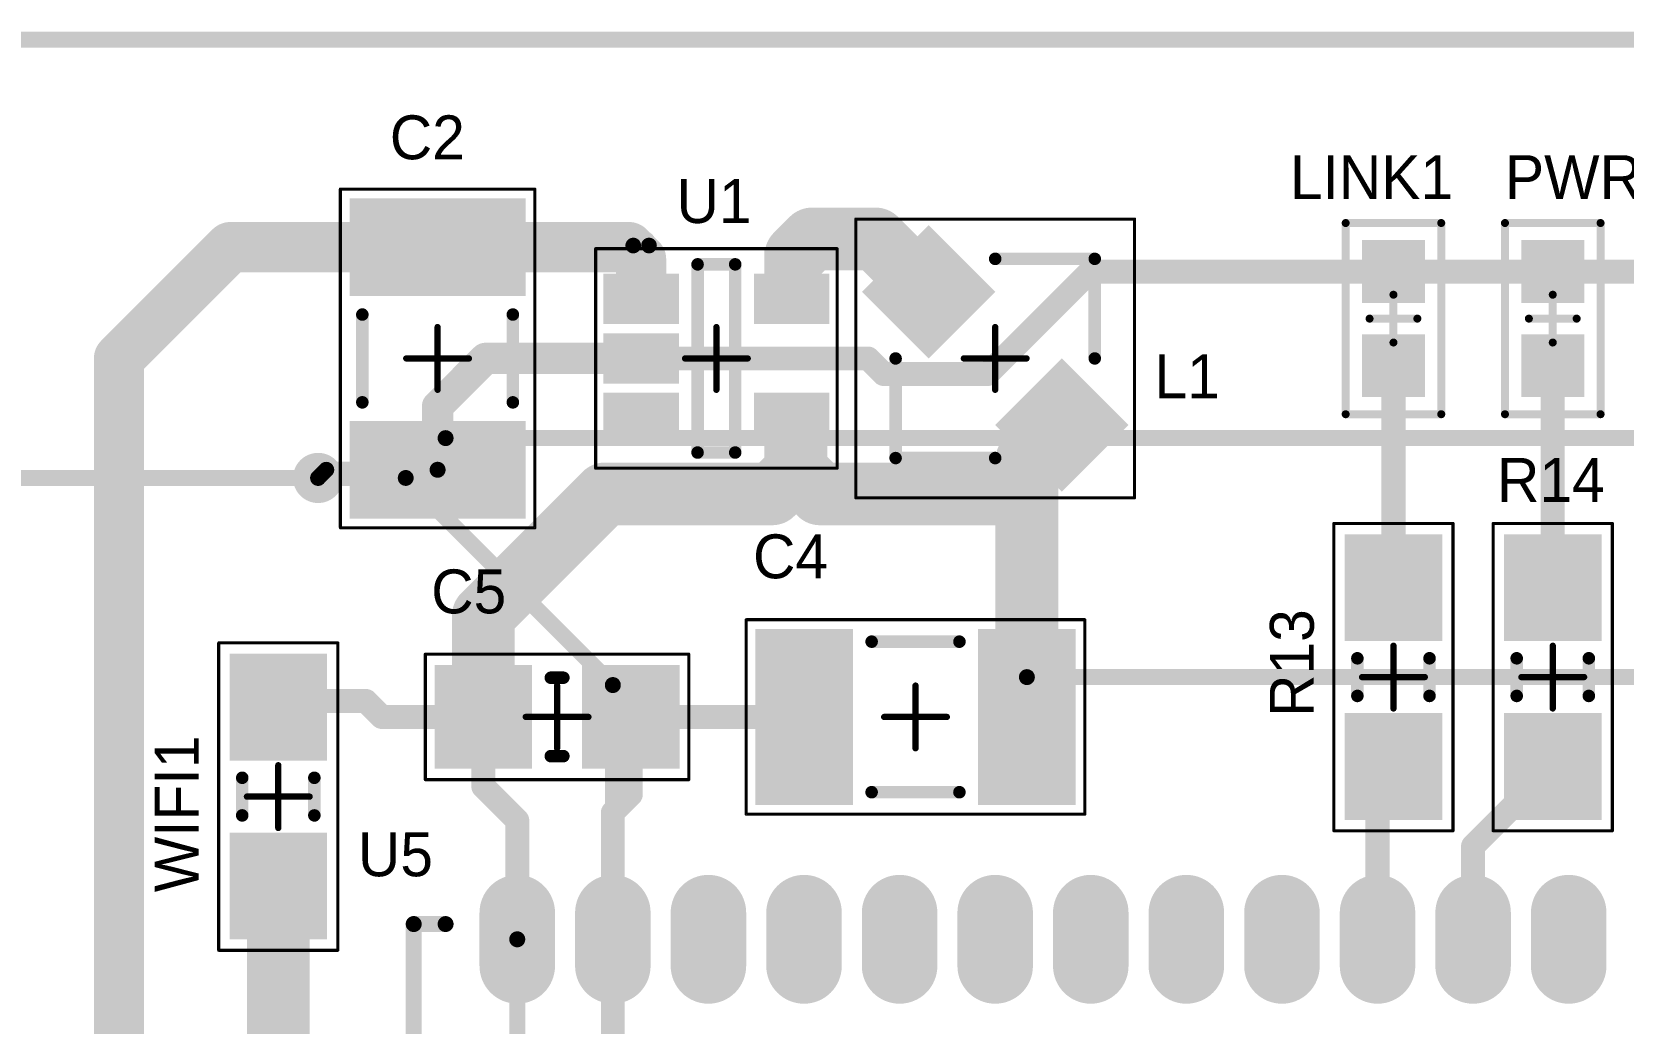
# Model space of a CAD drawing. Header units: millimetres. Extents: x 37 to 246, y 26 to 184.
# Drawn here: x 108.47 to 133.84, y 167.84 to 183.64 of the extents above; entities that cross this region are included whole.
import ezdxf

# ---------------------------------------------------------------- set-up
doc = ezdxf.new("R2010")
doc.units = ezdxf.units.MM
for name, color, linetype in [('BottomLayer', 5, 'Continuous'), ('KeepOutLayer', 6, 'Continuous'), ('Mechanical15', 56, 'Continuous'), ('MultiLayer', 9, 'Continuous'), ('TopLayer', 1, 'Continuous'), ('TopOverlay', 2, 'Continuous'), ('TopPaste', 8, 'Continuous'), ('TopSolder', 216, 'Continuous'), ('ViaHoleLayer', 16, 'Continuous')]:
    doc.layers.add(name, color=color, linetype=linetype)

msp = doc.modelspace()

# ---------------------------------------------------------------- linework, layer by layer
at = {"layer": 'BottomLayer', "const_width": 0.254}
for points in [[(114.427, 176.53), (115.062, 177.165)], [(115.062, 177.165), (149.225, 177.165)], [(106.934, 176.53), (113.03, 176.53)], [(113.03, 176.53), (114.427, 176.53)], [(114.427, 176.53), (117.729, 173.228)], [(117.729, 166.243), (117.729, 173.228)]]:
    msp.add_lwpolyline(points, dxfattribs=at)
at = {"layer": 'BottomLayer'}
for points, const_width in [([(114.999, 177.165, 1), (115.126, 177.165, 1)], 0.127), ([(114.999, 177.165, 1), (115.126, 177.165, 1)], 0.127), ([(112.83, 176.53, 1), (113.23, 176.53, 1)], 0.4), ([(112.966, 176.53, 1), (113.094, 176.53, 1)], 0.127), ([(112.966, 176.53, 1), (113.094, 176.53, 1)], 0.127), ([(114.364, 176.53, 1), (114.49, 176.53, 1)], 0.127), ([(114.364, 176.53, 1), (114.49, 176.53, 1)], 0.127), ([(114.364, 176.53, 1), (114.49, 176.53, 1)], 0.127), ([(117.665, 173.228, 1), (117.793, 173.228, 1)], 0.127), ([(117.665, 173.228, 1), (117.793, 173.228, 1)], 0.127)]:
    msp.add_lwpolyline(points, format="xyb", close=True, dxfattribs=dict(at, const_width=const_width))
at = {"layer": 'KeepOutLayer', "const_width": 0.254}
msp.add_lwpolyline([(37.465, 183.515), (245.745, 183.515)], dxfattribs=at)
at = {"layer": 'Mechanical15'}
for points, const_width in [([(113.385, 181.135), (116.485, 181.135)], 0.05), ([(113.385, 175.735), (113.385, 181.135)], 0.05), ([(116.485, 175.735), (116.485, 181.135)], 0.05), ([(121.603, 180.657), (126.047, 180.657)], 0.05), ([(121.603, 176.213), (121.603, 180.657)], 0.05), ([(126.047, 176.213), (126.047, 180.657)], 0.05), ([(129.413, 180.594), (130.937, 180.594)], 0.127), ([(129.413, 177.546), (129.413, 180.594)], 0.127), ([(130.937, 177.546), (130.937, 180.594)], 0.127), ([(131.953, 180.594), (133.477, 180.594)], 0.127), ([(131.953, 177.546), (131.953, 180.594)], 0.127), ([(133.477, 177.546), (133.477, 180.594)], 0.127), ([(117.455, 180.185), (121.305, 180.185)], 0.05), ([(117.455, 176.685), (117.455, 180.185)], 0.05), ([(121.305, 176.685), (121.305, 180.185)], 0.05), ([(130.175, 178.689), (130.175, 179.451)], 0.127), ([(132.715, 178.689), (132.715, 179.451)], 0.127), ([(129.794, 179.07), (130.556, 179.07)], 0.127), ([(132.334, 179.07), (133.096, 179.07)], 0.127), ([(114.935, 177.935), (114.935, 178.935)], 0.1), ([(119.38, 177.935), (119.38, 178.935)], 0.1), ([(123.825, 177.935), (123.825, 178.935)], 0.1), ([(114.435, 178.435), (115.435, 178.435)], 0.1), ([(118.88, 178.435), (119.88, 178.435)], 0.1), ([(123.325, 178.435), (124.325, 178.435)], 0.1), ([(129.413, 177.546), (130.937, 177.546)], 0.127), ([(131.953, 177.546), (133.477, 177.546)], 0.127), ([(117.455, 176.685), (121.305, 176.685)], 0.05), ([(121.603, 176.213), (126.047, 176.213)], 0.05), ([(129.225, 170.905), (129.225, 175.805)], 0.05), ([(129.225, 175.805), (131.125, 175.805)], 0.05), ([(131.125, 170.905), (131.125, 175.805)], 0.05), ([(131.765, 175.805), (133.665, 175.805)], 0.05), ([(131.765, 170.905), (131.765, 175.805)], 0.05), ([(133.665, 170.905), (133.665, 175.805)], 0.05), ([(113.385, 175.735), (116.485, 175.735)], 0.05), ([(119.855, 174.27), (125.255, 174.27)], 0.05), ([(119.855, 171.17), (119.855, 174.27)], 0.05), ([(125.255, 171.17), (125.255, 174.27)], 0.05), ([(111.445, 169), (111.445, 173.9)], 0.05), ([(111.445, 173.9), (113.345, 173.9)], 0.05), ([(113.345, 169), (113.345, 173.9)], 0.05), ([(130.175, 172.855), (130.175, 173.855)], 0.1), ([(132.715, 172.855), (132.715, 173.855)], 0.1), ([(114.74, 173.72), (118.94, 173.72)], 0.05), ([(114.74, 171.72), (114.74, 173.72)], 0.05), ([(118.94, 171.72), (118.94, 173.72)], 0.05), ([(129.675, 173.355), (130.675, 173.355)], 0.1), ([(132.215, 173.355), (133.215, 173.355)], 0.1), ([(116.84, 172.22), (116.84, 173.22)], 0.1), ([(122.555, 172.22), (122.555, 173.22)], 0.1), ([(116.34, 172.72), (117.34, 172.72)], 0.1), ([(122.055, 172.72), (123.055, 172.72)], 0.1), ([(112.395, 170.95), (112.395, 171.95)], 0.1), ([(114.74, 171.72), (118.94, 171.72)], 0.05), ([(111.895, 171.45), (112.895, 171.45)], 0.1), ([(119.855, 171.17), (125.255, 171.17)], 0.05), ([(129.225, 170.905), (131.125, 170.905)], 0.05), ([(131.765, 170.905), (133.665, 170.905)], 0.05), ([(111.445, 169), (113.345, 169)], 0.05)]:
    msp.add_lwpolyline(points, dxfattribs=dict(at, const_width=const_width))
for points, const_width in [([(113.373, 181.135, 1), (113.397, 181.135, 1)], 0.025), ([(113.373, 181.135, 1), (113.397, 181.135, 1)], 0.025), ([(116.473, 181.135, 1), (116.497, 181.135, 1)], 0.025), ([(116.473, 181.135, 1), (116.497, 181.135, 1)], 0.025), ([(121.59, 180.657, 1), (121.615, 180.657, 1)], 0.025), ([(121.59, 180.657, 1), (121.615, 180.657, 1)], 0.025), ([(126.035, 180.657, 1), (126.06, 180.657, 1)], 0.025), ([(126.035, 180.657, 1), (126.06, 180.657, 1)], 0.025), ([(129.381, 180.594, 1), (129.445, 180.594, 1)], 0.0635), ([(129.381, 180.594, 1), (129.445, 180.594, 1)], 0.0635), ([(130.905, 180.594, 1), (130.969, 180.594, 1)], 0.0635), ([(130.905, 180.594, 1), (130.969, 180.594, 1)], 0.0635), ([(131.921, 180.594, 1), (131.985, 180.594, 1)], 0.0635), ([(131.921, 180.594, 1), (131.985, 180.594, 1)], 0.0635), ([(133.445, 180.594, 1), (133.509, 180.594, 1)], 0.0635), ([(133.445, 180.594, 1), (133.509, 180.594, 1)], 0.0635), ([(117.443, 180.185, 1), (117.467, 180.185, 1)], 0.025), ([(117.443, 180.185, 1), (117.467, 180.185, 1)], 0.025), ([(121.293, 180.185, 1), (121.317, 180.185, 1)], 0.025), ([(121.293, 180.185, 1), (121.317, 180.185, 1)], 0.025), ([(130.143, 179.451, 1), (130.207, 179.451, 1)], 0.0635), ([(132.683, 179.451, 1), (132.747, 179.451, 1)], 0.0635), ([(129.762, 179.07, 1), (129.826, 179.07, 1)], 0.0635), ([(130.524, 179.07, 1), (130.588, 179.07, 1)], 0.0635), ([(132.302, 179.07, 1), (132.366, 179.07, 1)], 0.0635), ([(133.064, 179.07, 1), (133.128, 179.07, 1)], 0.0635), ([(114.91, 178.935, 1), (114.96, 178.935, 1)], 0.05), ([(119.355, 178.935, 1), (119.405, 178.935, 1)], 0.05), ([(123.8, 178.935, 1), (123.85, 178.935, 1)], 0.05), ([(130.143, 178.689, 1), (130.207, 178.689, 1)], 0.0635), ([(132.683, 178.689, 1), (132.747, 178.689, 1)], 0.0635), ([(114.41, 178.435, 1), (114.46, 178.435, 1)], 0.05), ([(115.41, 178.435, 1), (115.46, 178.435, 1)], 0.05), ([(118.855, 178.435, 1), (118.905, 178.435, 1)], 0.05), ([(119.855, 178.435, 1), (119.905, 178.435, 1)], 0.05), ([(123.3, 178.435, 1), (123.35, 178.435, 1)], 0.05), ([(124.3, 178.435, 1), (124.35, 178.435, 1)], 0.05), ([(114.91, 177.935, 1), (114.96, 177.935, 1)], 0.05), ([(119.355, 177.935, 1), (119.405, 177.935, 1)], 0.05), ([(123.8, 177.935, 1), (123.85, 177.935, 1)], 0.05), ([(129.381, 177.546, 1), (129.445, 177.546, 1)], 0.0635), ([(129.381, 177.546, 1), (129.445, 177.546, 1)], 0.0635), ([(130.905, 177.546, 1), (130.969, 177.546, 1)], 0.0635), ([(130.905, 177.546, 1), (130.969, 177.546, 1)], 0.0635), ([(131.921, 177.546, 1), (131.985, 177.546, 1)], 0.0635), ([(131.921, 177.546, 1), (131.985, 177.546, 1)], 0.0635), ([(133.445, 177.546, 1), (133.509, 177.546, 1)], 0.0635), ([(133.445, 177.546, 1), (133.509, 177.546, 1)], 0.0635), ([(117.443, 176.685, 1), (117.467, 176.685, 1)], 0.025), ([(117.443, 176.685, 1), (117.467, 176.685, 1)], 0.025), ([(121.293, 176.685, 1), (121.317, 176.685, 1)], 0.025), ([(121.293, 176.685, 1), (121.317, 176.685, 1)], 0.025), ([(121.59, 176.213, 1), (121.615, 176.213, 1)], 0.025), ([(121.59, 176.213, 1), (121.615, 176.213, 1)], 0.025), ([(126.035, 176.213, 1), (126.06, 176.213, 1)], 0.025), ([(126.035, 176.213, 1), (126.06, 176.213, 1)], 0.025), ([(129.213, 175.805, 1), (129.237, 175.805, 1)], 0.025), ([(129.213, 175.805, 1), (129.237, 175.805, 1)], 0.025), ([(131.113, 175.805, 1), (131.137, 175.805, 1)], 0.025), ([(131.113, 175.805, 1), (131.137, 175.805, 1)], 0.025), ([(131.753, 175.805, 1), (131.777, 175.805, 1)], 0.025), ([(131.753, 175.805, 1), (131.777, 175.805, 1)], 0.025), ([(133.653, 175.805, 1), (133.677, 175.805, 1)], 0.025), ([(133.653, 175.805, 1), (133.677, 175.805, 1)], 0.025), ([(113.373, 175.735, 1), (113.397, 175.735, 1)], 0.025), ([(113.373, 175.735, 1), (113.397, 175.735, 1)], 0.025), ([(116.473, 175.735, 1), (116.497, 175.735, 1)], 0.025), ([(116.473, 175.735, 1), (116.497, 175.735, 1)], 0.025), ([(119.843, 174.27, 1), (119.867, 174.27, 1)], 0.025), ([(119.843, 174.27, 1), (119.867, 174.27, 1)], 0.025), ([(125.243, 174.27, 1), (125.267, 174.27, 1)], 0.025), ([(125.243, 174.27, 1), (125.267, 174.27, 1)], 0.025), ([(111.433, 173.9, 1), (111.457, 173.9, 1)], 0.025), ([(111.433, 173.9, 1), (111.457, 173.9, 1)], 0.025), ([(113.333, 173.9, 1), (113.357, 173.9, 1)], 0.025), ([(113.333, 173.9, 1), (113.357, 173.9, 1)], 0.025), ([(130.15, 173.855, 1), (130.2, 173.855, 1)], 0.05), ([(132.69, 173.855, 1), (132.74, 173.855, 1)], 0.05), ([(114.727, 173.72, 1), (114.752, 173.72, 1)], 0.025), ([(114.727, 173.72, 1), (114.752, 173.72, 1)], 0.025), ([(118.927, 173.72, 1), (118.952, 173.72, 1)], 0.025), ([(118.927, 173.72, 1), (118.952, 173.72, 1)], 0.025), ([(129.65, 173.355, 1), (129.7, 173.355, 1)], 0.05), ([(130.65, 173.355, 1), (130.7, 173.355, 1)], 0.05), ([(132.19, 173.355, 1), (132.24, 173.355, 1)], 0.05), ([(133.19, 173.355, 1), (133.24, 173.355, 1)], 0.05), ([(116.815, 173.22, 1), (116.865, 173.22, 1)], 0.05), ([(122.53, 173.22, 1), (122.58, 173.22, 1)], 0.05), ([(130.15, 172.855, 1), (130.2, 172.855, 1)], 0.05), ([(132.69, 172.855, 1), (132.74, 172.855, 1)], 0.05), ([(116.315, 172.72, 1), (116.365, 172.72, 1)], 0.05), ([(117.315, 172.72, 1), (117.365, 172.72, 1)], 0.05), ([(122.03, 172.72, 1), (122.08, 172.72, 1)], 0.05), ([(123.03, 172.72, 1), (123.08, 172.72, 1)], 0.05), ([(116.815, 172.22, 1), (116.865, 172.22, 1)], 0.05), ([(122.53, 172.22, 1), (122.58, 172.22, 1)], 0.05), ([(112.37, 171.95, 1), (112.42, 171.95, 1)], 0.05), ([(114.727, 171.72, 1), (114.752, 171.72, 1)], 0.025), ([(114.727, 171.72, 1), (114.752, 171.72, 1)], 0.025), ([(118.927, 171.72, 1), (118.952, 171.72, 1)], 0.025), ([(118.927, 171.72, 1), (118.952, 171.72, 1)], 0.025), ([(111.87, 171.45, 1), (111.92, 171.45, 1)], 0.05), ([(112.87, 171.45, 1), (112.92, 171.45, 1)], 0.05), ([(119.843, 171.17, 1), (119.867, 171.17, 1)], 0.025), ([(119.843, 171.17, 1), (119.867, 171.17, 1)], 0.025), ([(125.243, 171.17, 1), (125.267, 171.17, 1)], 0.025), ([(125.243, 171.17, 1), (125.267, 171.17, 1)], 0.025), ([(112.37, 170.95, 1), (112.42, 170.95, 1)], 0.05), ([(129.213, 170.905, 1), (129.237, 170.905, 1)], 0.025), ([(129.213, 170.905, 1), (129.237, 170.905, 1)], 0.025), ([(131.113, 170.905, 1), (131.137, 170.905, 1)], 0.025), ([(131.113, 170.905, 1), (131.137, 170.905, 1)], 0.025), ([(131.753, 170.905, 1), (131.777, 170.905, 1)], 0.025), ([(131.753, 170.905, 1), (131.777, 170.905, 1)], 0.025), ([(133.653, 170.905, 1), (133.677, 170.905, 1)], 0.025), ([(133.653, 170.905, 1), (133.677, 170.905, 1)], 0.025), ([(111.433, 169, 1), (111.457, 169, 1)], 0.025), ([(111.433, 169, 1), (111.457, 169, 1)], 0.025), ([(113.333, 169, 1), (113.357, 169, 1)], 0.025), ([(113.333, 169, 1), (113.357, 169, 1)], 0.025)]:
    msp.add_lwpolyline(points, format="xyb", close=True, dxfattribs=dict(at, const_width=const_width))
at = {"layer": 'MultiLayer', "const_width": 0.4}
msp.add_lwpolyline([(112.83, 176.53, 1), (113.23, 176.53, 1)], format="xyb", close=True, dxfattribs=at)
at = {"layer": 'TopLayer'}
for points, const_width in [([(120.65, 180.086), (120.904, 180.34)], 1), ([(120.904, 180.34), (121.92, 180.34)], 1), ([(121.92, 180.34), (122.764, 179.496)], 1), ([(109.855, 178.435), (111.63, 180.21)], 0.8), ([(111.63, 180.21), (114.935, 180.21)], 0.8), ([(114.935, 180.21), (117.986, 180.21)], 0.8), ([(117.986, 180.21), (118.18, 180.016)], 0.8), ([(118.18, 179.705), (118.18, 180.016)], 0.8), ([(118.18, 179.385), (118.18, 179.705)], 0.381), ([(123.703, 178.186), (125.337, 179.82)], 0.381), ([(125.337, 179.82), (130.175, 179.82)], 0.381), ([(130.175, 179.82), (132.715, 179.82)], 0.381), ([(132.715, 179.82), (135.255, 179.82)], 0.381), ([(109.855, 150.495), (109.855, 178.435)], 0.8), ([(114.935, 177.673), (115.697, 178.435)], 0.5), ([(115.697, 178.435), (118.18, 178.435)], 0.5), ([(118.18, 178.435), (121.798, 178.435)], 0.381), ([(121.798, 178.435), (122.047, 178.186)], 0.381), ([(122.047, 178.186), (123.703, 178.186)], 0.381), ([(130.175, 174.78), (130.175, 178.32)], 0.384), ([(132.715, 174.78), (132.715, 178.32)], 0.384), ([(114.935, 176.66), (114.935, 177.673)], 0.5), ([(124.33, 176.819), (124.886, 177.374)], 1), ([(120.65, 176.657), (120.65, 177.038)], 1), ([(120.269, 176.276), (120.65, 176.657)], 1), ([(120.65, 176.657), (121.031, 176.276)], 1), ([(124.33, 176.276), (124.33, 176.819)], 1), ([(113.03, 176.53), (113.16, 176.66)], 0.254), ([(113.16, 176.66), (114.935, 176.66)], 0.254), ([(115.665, 174.339), (117.602, 176.276)], 1), ([(117.602, 176.276), (120.269, 176.276)], 1), ([(121.031, 176.276), (124.33, 176.276)], 1), ([(124.33, 173.355), (124.33, 176.276)], 1), ([(115.665, 172.72), (115.665, 174.339)], 1), ([(124.33, 173.355), (139.545, 173.355)], 0.254), ([(112.395, 172.875), (112.494, 172.974)], 0.384), ([(112.494, 172.974), (113.792, 172.974)], 0.384), ([(113.792, 172.974), (114.046, 172.72)], 0.384), ([(114.046, 172.72), (115.665, 172.72)], 0.384), ([(115.665, 171.609), (115.665, 172.72)], 0.384), ([(118.015, 171.482), (118.015, 172.72)], 0.381), ([(118.015, 172.72), (120.78, 172.72)], 0.381), ([(129.921, 171.676), (130.175, 171.93)], 0.384), ([(131.445, 170.66), (132.715, 171.93)], 0.384), ([(115.665, 171.609), (116.205, 171.069)], 0.384), ([(129.921, 169.175), (129.921, 171.676)], 0.384), ([(117.729, 171.196), (118.015, 171.482)], 0.381), ([(116.205, 169.175), (116.205, 171.069)], 0.384), ([(117.729, 169.175), (117.729, 171.196)], 0.381), ([(131.445, 169.175), (131.445, 170.66)], 0.384), ([(112.395, 166.624), (112.395, 170.025)], 1), ([(116.205, 166.751), (116.205, 169.175)], 0.254), ([(117.729, 166.243), (117.729, 169.175)], 0.381)]:
    msp.add_lwpolyline(points, dxfattribs=dict(at, const_width=const_width))
for points, const_width in [([(120.654, 180.34, 1), (121.154, 180.34, 1)], 0.5), ([(120.654, 180.34, 1), (121.154, 180.34, 1)], 0.5), ([(121.67, 180.34, 1), (122.17, 180.34, 1)], 0.5), ([(121.67, 180.34, 1), (122.17, 180.34, 1)], 0.5), ([(111.43, 180.21, 1), (111.83, 180.21, 1)], 0.4), ([(111.43, 180.21, 1), (111.83, 180.21, 1)], 0.4), ([(114.735, 180.21, 1), (115.135, 180.21, 1)], 0.4), ([(114.735, 180.21, 1), (115.135, 180.21, 1)], 0.4), ([(117.786, 180.21, 1), (118.186, 180.21, 1)], 0.4), ([(117.786, 180.21, 1), (118.186, 180.21, 1)], 0.4), ([(117.98, 180.016, 1), (118.38, 180.016, 1)], 0.4), ([(117.98, 180.016, 1), (118.38, 180.016, 1)], 0.4), ([(120.4, 180.086, 1), (120.9, 180.086, 1)], 0.5), ([(117.98, 179.705, 1), (118.38, 179.705, 1)], 0.4), ([(118.085, 179.705, 1), (118.275, 179.705, 1)], 0.191), ([(122.514, 179.496, 1), (123.014, 179.496, 1)], 0.5), ([(125.242, 179.82, 1), (125.432, 179.82, 1)], 0.191), ([(125.242, 179.82, 1), (125.432, 179.82, 1)], 0.191), ([(130.08, 179.82, 1), (130.27, 179.82, 1)], 0.191), ([(130.08, 179.82, 1), (130.27, 179.82, 1)], 0.191), ([(132.62, 179.82, 1), (132.81, 179.82, 1)], 0.191), ([(132.62, 179.82, 1), (132.81, 179.82, 1)], 0.191), ([(118.085, 179.385, 1), (118.275, 179.385, 1)], 0.191), ([(109.655, 178.435, 1), (110.055, 178.435, 1)], 0.4), ([(109.655, 178.435, 1), (110.055, 178.435, 1)], 0.4), ([(115.572, 178.435, 1), (115.822, 178.435, 1)], 0.25), ([(115.572, 178.435, 1), (115.822, 178.435, 1)], 0.25), ([(118.055, 178.435, 1), (118.305, 178.435, 1)], 0.25), ([(118.085, 178.435, 1), (118.275, 178.435, 1)], 0.191), ([(121.703, 178.435, 1), (121.893, 178.435, 1)], 0.191), ([(121.703, 178.435, 1), (121.893, 178.435, 1)], 0.191), ([(121.952, 178.186, 1), (122.142, 178.186, 1)], 0.191), ([(121.952, 178.186, 1), (122.142, 178.186, 1)], 0.191), ([(123.608, 178.186, 1), (123.798, 178.186, 1)], 0.191), ([(123.608, 178.186, 1), (123.798, 178.186, 1)], 0.191), ([(130.079, 178.32, 1), (130.271, 178.32, 1)], 0.192), ([(132.619, 178.32, 1), (132.811, 178.32, 1)], 0.192), ([(114.81, 177.673, 1), (115.06, 177.673, 1)], 0.25), ([(114.81, 177.673, 1), (115.06, 177.673, 1)], 0.25), ([(124.636, 177.374, 1), (125.136, 177.374, 1)], 0.5), ([(120.4, 177.038, 1), (120.9, 177.038, 1)], 0.5), ([(120.4, 176.657, 1), (120.9, 176.657, 1)], 0.5), ([(120.4, 176.657, 1), (120.9, 176.657, 1)], 0.5), ([(120.4, 176.657, 1), (120.9, 176.657, 1)], 0.5), ([(124.08, 176.819, 1), (124.58, 176.819, 1)], 0.5), ([(124.08, 176.819, 1), (124.58, 176.819, 1)], 0.5), ([(112.83, 176.53, 1), (113.23, 176.53, 1)], 0.4), ([(114.81, 176.66, 1), (115.06, 176.66, 1)], 0.25), ([(112.966, 176.53, 1), (113.094, 176.53, 1)], 0.127), ([(113.096, 176.66, 1), (113.223, 176.66, 1)], 0.127), ([(113.096, 176.66, 1), (113.223, 176.66, 1)], 0.127), ([(114.871, 176.66, 1), (114.999, 176.66, 1)], 0.127), ([(117.352, 176.276, 1), (117.852, 176.276, 1)], 0.5), ([(117.352, 176.276, 1), (117.852, 176.276, 1)], 0.5), ([(120.019, 176.276, 1), (120.519, 176.276, 1)], 0.5), ([(120.019, 176.276, 1), (120.519, 176.276, 1)], 0.5), ([(120.781, 176.276, 1), (121.281, 176.276, 1)], 0.5), ([(120.781, 176.276, 1), (121.281, 176.276, 1)], 0.5), ([(124.08, 176.276, 1), (124.58, 176.276, 1)], 0.5), ([(124.08, 176.276, 1), (124.58, 176.276, 1)], 0.5), ([(124.08, 176.276, 1), (124.58, 176.276, 1)], 0.5), ([(115.415, 174.339, 1), (115.915, 174.339, 1)], 0.5), ([(115.415, 174.339, 1), (115.915, 174.339, 1)], 0.5), ([(130.079, 174.78, 1), (130.271, 174.78, 1)], 0.192), ([(132.619, 174.78, 1), (132.811, 174.78, 1)], 0.192), ([(124.08, 173.355, 1), (124.58, 173.355, 1)], 0.5), ([(124.267, 173.355, 1), (124.394, 173.355, 1)], 0.127), ([(112.299, 172.875, 1), (112.491, 172.875, 1)], 0.192), ([(112.398, 172.974, 1), (112.59, 172.974, 1)], 0.192), ([(112.398, 172.974, 1), (112.59, 172.974, 1)], 0.192), ([(113.696, 172.974, 1), (113.888, 172.974, 1)], 0.192), ([(113.696, 172.974, 1), (113.888, 172.974, 1)], 0.192), ([(115.415, 172.72, 1), (115.915, 172.72, 1)], 0.5), ([(113.95, 172.72, 1), (114.142, 172.72, 1)], 0.192), ([(113.95, 172.72, 1), (114.142, 172.72, 1)], 0.192), ([(115.569, 172.72, 1), (115.761, 172.72, 1)], 0.192), ([(115.569, 172.72, 1), (115.761, 172.72, 1)], 0.192), ([(117.92, 172.72, 1), (118.11, 172.72, 1)], 0.191), ([(117.92, 172.72, 1), (118.11, 172.72, 1)], 0.191), ([(120.685, 172.72, 1), (120.875, 172.72, 1)], 0.191), ([(130.079, 171.93, 1), (130.271, 171.93, 1)], 0.192), ([(132.619, 171.93, 1), (132.811, 171.93, 1)], 0.192), ([(115.569, 171.609, 1), (115.761, 171.609, 1)], 0.192), ([(115.569, 171.609, 1), (115.761, 171.609, 1)], 0.192), ([(129.825, 171.676, 1), (130.017, 171.676, 1)], 0.192), ([(129.825, 171.676, 1), (130.017, 171.676, 1)], 0.192), ([(117.92, 171.482, 1), (118.11, 171.482, 1)], 0.191), ([(117.92, 171.482, 1), (118.11, 171.482, 1)], 0.191), ([(116.109, 171.069, 1), (116.301, 171.069, 1)], 0.192), ([(116.109, 171.069, 1), (116.301, 171.069, 1)], 0.192), ([(117.634, 171.196, 1), (117.824, 171.196, 1)], 0.191), ([(117.634, 171.196, 1), (117.824, 171.196, 1)], 0.191), ([(131.349, 170.66, 1), (131.541, 170.66, 1)], 0.192), ([(131.349, 170.66, 1), (131.541, 170.66, 1)], 0.192), ([(112.145, 170.025, 1), (112.645, 170.025, 1)], 0.5), ([(115.955, 169.6, 1), (116.455, 169.6, 1)], 0.5), ([(115.955, 169.6, 1), (116.455, 169.6, 1)], 0.5), ([(117.479, 169.6, 1), (117.979, 169.6, 1)], 0.5), ([(117.479, 169.6, 1), (117.979, 169.6, 1)], 0.5), ([(119.003, 169.6, 1), (119.503, 169.6, 1)], 0.5), ([(119.003, 169.6, 1), (119.503, 169.6, 1)], 0.5), ([(120.527, 169.6, 1), (121.027, 169.6, 1)], 0.5), ([(120.527, 169.6, 1), (121.027, 169.6, 1)], 0.5), ([(122.051, 169.6, 1), (122.551, 169.6, 1)], 0.5), ([(122.051, 169.6, 1), (122.551, 169.6, 1)], 0.5), ([(123.575, 169.6, 1), (124.075, 169.6, 1)], 0.5), ([(123.575, 169.6, 1), (124.075, 169.6, 1)], 0.5), ([(125.099, 169.6, 1), (125.599, 169.6, 1)], 0.5), ([(125.099, 169.6, 1), (125.599, 169.6, 1)], 0.5), ([(126.623, 169.6, 1), (127.123, 169.6, 1)], 0.5), ([(126.623, 169.6, 1), (127.123, 169.6, 1)], 0.5), ([(128.147, 169.6, 1), (128.647, 169.6, 1)], 0.5), ([(128.147, 169.6, 1), (128.647, 169.6, 1)], 0.5), ([(129.671, 169.6, 1), (130.171, 169.6, 1)], 0.5), ([(129.671, 169.6, 1), (130.171, 169.6, 1)], 0.5), ([(131.195, 169.6, 1), (131.695, 169.6, 1)], 0.5), ([(131.195, 169.6, 1), (131.695, 169.6, 1)], 0.5), ([(132.719, 169.6, 1), (133.219, 169.6, 1)], 0.5), ([(132.719, 169.6, 1), (133.219, 169.6, 1)], 0.5), ([(115.955, 168.75, 1), (116.455, 168.75, 1)], 0.5), ([(115.955, 168.75, 1), (116.455, 168.75, 1)], 0.5), ([(116.109, 169.175, 1), (116.301, 169.175, 1)], 0.192), ([(116.141, 169.175, 1), (116.269, 169.175, 1)], 0.127), ([(117.479, 168.75, 1), (117.979, 168.75, 1)], 0.5), ([(117.479, 168.75, 1), (117.979, 168.75, 1)], 0.5), ([(117.634, 169.175, 1), (117.824, 169.175, 1)], 0.191), ([(117.634, 169.175, 1), (117.824, 169.175, 1)], 0.191), ([(119.003, 168.75, 1), (119.503, 168.75, 1)], 0.5), ([(119.003, 168.75, 1), (119.503, 168.75, 1)], 0.5), ([(120.527, 168.75, 1), (121.027, 168.75, 1)], 0.5), ([(120.527, 168.75, 1), (121.027, 168.75, 1)], 0.5), ([(122.051, 168.75, 1), (122.551, 168.75, 1)], 0.5), ([(122.051, 168.75, 1), (122.551, 168.75, 1)], 0.5), ([(123.575, 168.75, 1), (124.075, 168.75, 1)], 0.5), ([(123.575, 168.75, 1), (124.075, 168.75, 1)], 0.5), ([(125.099, 168.75, 1), (125.599, 168.75, 1)], 0.5), ([(125.099, 168.75, 1), (125.599, 168.75, 1)], 0.5), ([(126.623, 168.75, 1), (127.123, 168.75, 1)], 0.5), ([(126.623, 168.75, 1), (127.123, 168.75, 1)], 0.5), ([(128.147, 168.75, 1), (128.647, 168.75, 1)], 0.5), ([(128.147, 168.75, 1), (128.647, 168.75, 1)], 0.5), ([(129.671, 168.75, 1), (130.171, 168.75, 1)], 0.5), ([(129.671, 168.75, 1), (130.171, 168.75, 1)], 0.5), ([(129.825, 169.175, 1), (130.017, 169.175, 1)], 0.192), ([(131.195, 168.75, 1), (131.695, 168.75, 1)], 0.5), ([(131.195, 168.75, 1), (131.695, 168.75, 1)], 0.5), ([(131.349, 169.175, 1), (131.541, 169.175, 1)], 0.192), ([(132.719, 168.75, 1), (133.219, 168.75, 1)], 0.5), ([(132.719, 168.75, 1), (133.219, 168.75, 1)], 0.5)]:
    msp.add_lwpolyline(points, format="xyb", close=True, dxfattribs=dict(at, const_width=const_width))
for points in [[(116.235, 180.885), (113.635, 180.885), (116.235, 179.535), (113.635, 179.535)], [(122.764, 180.415), (121.845, 179.496), (123.684, 179.496), (122.764, 178.576)], [(120.142, 179.07), (121.031, 179.07), (120.142, 180.213), (121.031, 180.213)], [(129.775, 180.22), (129.775, 179.42), (130.575, 180.22), (130.575, 179.42)], [(132.315, 180.22), (132.315, 179.42), (133.115, 180.22), (133.115, 179.42)], [(118.68, 179.085), (118.68, 179.685), (117.68, 179.085), (117.68, 179.685)], [(121.08, 179.085), (121.08, 179.685), (120.08, 179.085), (120.08, 179.685)], [(118.68, 178.135), (118.68, 178.735), (117.68, 178.135), (117.68, 178.735)], [(129.775, 178.72), (129.775, 177.92), (130.575, 178.72), (130.575, 177.92)], [(132.315, 178.72), (132.315, 177.92), (133.115, 178.72), (133.115, 177.92)], [(124.886, 178.294), (123.966, 177.374), (125.805, 177.374), (124.886, 176.455)], [(118.68, 177.185), (118.68, 177.785), (117.68, 177.185), (117.68, 177.785)], [(121.08, 177.185), (121.08, 177.785), (120.08, 177.185), (120.08, 177.785)], [(116.235, 177.335), (113.635, 177.335), (116.235, 175.985), (113.635, 175.985)], [(120.142, 176.784), (121.031, 176.784), (120.142, 177.292), (121.031, 177.292)], [(129.5, 174.03), (130.85, 174.03), (129.5, 175.53), (130.85, 175.53)], [(132.04, 174.03), (133.39, 174.03), (132.04, 175.53), (133.39, 175.53)], [(121.455, 171.42), (121.455, 174.02), (120.105, 171.42), (120.105, 174.02)], [(125.005, 171.42), (125.005, 174.02), (123.655, 171.42), (123.655, 174.02)], [(111.72, 172.125), (113.07, 172.125), (111.72, 173.625), (113.07, 173.625)], [(114.99, 173.445), (114.99, 171.995), (116.34, 173.445), (116.34, 171.995)], [(117.34, 173.445), (117.34, 171.995), (118.69, 173.445), (118.69, 171.995)], [(129.5, 171.18), (130.85, 171.18), (129.5, 172.68), (130.85, 172.68)], [(132.04, 171.18), (133.39, 171.18), (132.04, 172.68), (133.39, 172.68)], [(111.72, 169.275), (113.07, 169.275), (111.72, 170.775), (113.07, 170.775)], [(116.205, 168.25), (116.205, 168.25), (116.205, 170.1)], [(117.729, 168.25), (117.729, 168.25), (117.729, 170.1)], [(119.253, 168.25), (119.253, 168.25), (119.253, 170.1)], [(120.777, 168.25), (120.777, 168.25), (120.777, 170.1)], [(122.301, 168.25), (122.301, 168.25), (122.301, 170.1)], [(123.825, 168.25), (123.825, 168.25), (123.825, 170.1)], [(125.349, 168.25), (125.349, 168.25), (125.349, 170.1)], [(126.873, 168.25), (126.873, 168.25), (126.873, 170.1)], [(128.397, 168.25), (128.397, 168.25), (128.397, 170.1)], [(129.921, 168.25), (129.921, 168.25), (129.921, 170.1)], [(131.445, 168.25), (131.445, 168.25), (131.445, 170.1)], [(132.969, 168.25), (132.969, 168.25), (132.969, 170.1)], [(115.705, 168.75), (116.705, 168.75), (115.705, 169.6), (116.705, 169.6)], [(117.229, 168.75), (118.229, 168.75), (117.229, 169.6), (118.229, 169.6)], [(118.753, 168.75), (119.753, 168.75), (118.753, 169.6), (119.753, 169.6)], [(120.277, 168.75), (121.277, 168.75), (120.277, 169.6), (121.277, 169.6)], [(121.801, 168.75), (122.801, 168.75), (121.801, 169.6), (122.801, 169.6)], [(123.325, 168.75), (124.325, 168.75), (123.325, 169.6), (124.325, 169.6)], [(124.849, 168.75), (125.849, 168.75), (124.849, 169.6), (125.849, 169.6)], [(126.373, 168.75), (127.373, 168.75), (126.373, 169.6), (127.373, 169.6)], [(127.897, 168.75), (128.897, 168.75), (127.897, 169.6), (128.897, 169.6)], [(129.421, 168.75), (130.421, 168.75), (129.421, 169.6), (130.421, 169.6)], [(130.945, 168.75), (131.945, 168.75), (130.945, 169.6), (131.945, 169.6)], [(132.469, 168.75), (133.469, 168.75), (132.469, 169.6), (133.469, 169.6)]]:
    msp.add_solid(points, dxfattribs=at)
at = {"layer": 'TopOverlay'}
for points, const_width in [([(118.305, 180.235, 1), (118.055, 180.235, 1)], 0.25), ([(117.992, 180.235, 1), (118.117, 180.235, 1)], 0.125), ([(118.243, 180.235, 1), (118.368, 180.235, 1)], 0.125), ([(119.03, 179.935, 1), (119.13, 179.935, 1)], 0.1), ([(119.03, 179.935, 1), (119.13, 179.935, 1)], 0.1), ([(119.63, 179.935, 1), (119.73, 179.935, 1)], 0.1), ([(119.63, 179.935, 1), (119.73, 179.935, 1)], 0.1), ([(123.775, 180.023, 1), (123.875, 180.023, 1)], 0.1), ([(125.363, 180.023, 1), (125.462, 180.023, 1)], 0.1), ([(125.363, 180.023, 1), (125.462, 180.023, 1)], 0.1), ([(113.685, 179.135, 1), (113.785, 179.135, 1)], 0.1), ([(116.085, 179.135, 1), (116.185, 179.135, 1)], 0.1), ([(122.188, 178.435, 1), (122.287, 178.435, 1)], 0.1), ([(125.363, 178.435, 1), (125.462, 178.435, 1)], 0.1), ([(113.685, 177.735, 1), (113.785, 177.735, 1)], 0.1), ([(116.085, 177.735, 1), (116.185, 177.735, 1)], 0.1), ([(119.03, 176.935, 1), (119.13, 176.935, 1)], 0.1), ([(119.03, 176.935, 1), (119.13, 176.935, 1)], 0.1), ([(119.63, 176.935, 1), (119.73, 176.935, 1)], 0.1), ([(119.63, 176.935, 1), (119.73, 176.935, 1)], 0.1), ([(122.188, 176.847, 1), (122.287, 176.847, 1)], 0.1), ([(122.188, 176.847, 1), (122.287, 176.847, 1)], 0.1), ([(123.775, 176.847, 1), (123.875, 176.847, 1)], 0.1), ([(121.805, 173.92, 1), (121.905, 173.92, 1)], 0.1), ([(123.205, 173.92, 1), (123.305, 173.92, 1)], 0.1), ([(129.55, 173.655, 1), (129.65, 173.655, 1)], 0.1), ([(130.7, 173.655, 1), (130.8, 173.655, 1)], 0.1), ([(132.09, 173.655, 1), (132.19, 173.655, 1)], 0.1), ([(133.24, 173.655, 1), (133.34, 173.655, 1)], 0.1), ([(116.69, 173.345, 1), (116.79, 173.345, 1)], 0.1), ([(116.89, 173.345, 1), (116.99, 173.345, 1)], 0.1), ([(129.55, 173.055, 1), (129.65, 173.055, 1)], 0.1), ([(130.7, 173.055, 1), (130.8, 173.055, 1)], 0.1), ([(132.09, 173.055, 1), (132.19, 173.055, 1)], 0.1), ([(133.24, 173.055, 1), (133.34, 173.055, 1)], 0.1), ([(116.69, 172.095, 1), (116.79, 172.095, 1)], 0.1), ([(116.89, 172.095, 1), (116.99, 172.095, 1)], 0.1), ([(111.77, 171.75, 1), (111.87, 171.75, 1)], 0.1), ([(112.92, 171.75, 1), (113.02, 171.75, 1)], 0.1), ([(121.805, 171.52, 1), (121.905, 171.52, 1)], 0.1), ([(123.205, 171.52, 1), (123.305, 171.52, 1)], 0.1), ([(111.77, 171.15, 1), (111.87, 171.15, 1)], 0.1), ([(112.92, 171.15, 1), (113.02, 171.15, 1)], 0.1), ([(114.49, 169.418, 1), (114.618, 169.418, 1)], 0.127), ([(114.49, 169.418, 1), (114.618, 169.418, 1)], 0.127), ([(114.999, 169.418, 1), (115.126, 169.418, 1)], 0.127)]:
    msp.add_lwpolyline(points, format="xyb", close=True, dxfattribs=dict(at, const_width=const_width))
for points, const_width in [([(119.08, 176.935), (119.08, 179.935)], 0.2), ([(119.08, 179.935), (119.68, 179.935)], 0.2), ([(119.68, 176.935), (119.68, 179.935)], 0.2), ([(123.825, 180.023), (125.412, 180.023)], 0.2), ([(125.412, 178.435), (125.412, 180.023)], 0.2), ([(113.735, 177.735), (113.735, 179.135)], 0.2), ([(116.135, 177.735), (116.135, 179.135)], 0.2), ([(122.237, 176.847), (122.237, 178.435)], 0.2), ([(119.08, 176.935), (119.68, 176.935)], 0.2), ([(122.237, 176.847), (123.825, 176.847)], 0.2), ([(121.855, 173.92), (123.255, 173.92)], 0.2), ([(129.6, 173.055), (129.6, 173.655)], 0.2), ([(130.75, 173.055), (130.75, 173.655)], 0.2), ([(132.14, 173.055), (132.14, 173.655)], 0.2), ([(133.29, 173.055), (133.29, 173.655)], 0.2), ([(116.74, 173.345), (116.94, 173.345)], 0.2), ([(116.74, 172.095), (116.94, 172.095)], 0.2), ([(111.82, 171.15), (111.82, 171.75)], 0.2), ([(112.97, 171.15), (112.97, 171.75)], 0.2), ([(121.855, 171.52), (123.255, 171.52)], 0.2), ([(114.554, 163.449), (114.554, 169.418)], 0.254), ([(114.554, 169.418), (115.062, 169.418)], 0.254)]:
    msp.add_lwpolyline(points, dxfattribs=dict(at, const_width=const_width))
at = {"layer": 'TopPaste', "const_width": 0.5}
for points in [[(115.955, 169.6, 1), (116.455, 169.6, 1)], [(115.955, 169.6, 1), (116.455, 169.6, 1)], [(117.479, 169.6, 1), (117.979, 169.6, 1)], [(117.479, 169.6, 1), (117.979, 169.6, 1)], [(119.003, 169.6, 1), (119.503, 169.6, 1)], [(119.003, 169.6, 1), (119.503, 169.6, 1)], [(120.527, 169.6, 1), (121.027, 169.6, 1)], [(120.527, 169.6, 1), (121.027, 169.6, 1)], [(122.051, 169.6, 1), (122.551, 169.6, 1)], [(122.051, 169.6, 1), (122.551, 169.6, 1)], [(123.575, 169.6, 1), (124.075, 169.6, 1)], [(123.575, 169.6, 1), (124.075, 169.6, 1)], [(125.099, 169.6, 1), (125.599, 169.6, 1)], [(125.099, 169.6, 1), (125.599, 169.6, 1)], [(126.623, 169.6, 1), (127.123, 169.6, 1)], [(126.623, 169.6, 1), (127.123, 169.6, 1)], [(128.147, 169.6, 1), (128.647, 169.6, 1)], [(128.147, 169.6, 1), (128.647, 169.6, 1)], [(129.671, 169.6, 1), (130.171, 169.6, 1)], [(129.671, 169.6, 1), (130.171, 169.6, 1)], [(131.195, 169.6, 1), (131.695, 169.6, 1)], [(131.195, 169.6, 1), (131.695, 169.6, 1)], [(132.719, 169.6, 1), (133.219, 169.6, 1)], [(132.719, 169.6, 1), (133.219, 169.6, 1)], [(115.955, 168.75, 1), (116.455, 168.75, 1)], [(115.955, 168.75, 1), (116.455, 168.75, 1)], [(117.479, 168.75, 1), (117.979, 168.75, 1)], [(117.479, 168.75, 1), (117.979, 168.75, 1)], [(119.003, 168.75, 1), (119.503, 168.75, 1)], [(119.003, 168.75, 1), (119.503, 168.75, 1)], [(120.527, 168.75, 1), (121.027, 168.75, 1)], [(120.527, 168.75, 1), (121.027, 168.75, 1)], [(122.051, 168.75, 1), (122.551, 168.75, 1)], [(122.051, 168.75, 1), (122.551, 168.75, 1)], [(123.575, 168.75, 1), (124.075, 168.75, 1)], [(123.575, 168.75, 1), (124.075, 168.75, 1)], [(125.099, 168.75, 1), (125.599, 168.75, 1)], [(125.099, 168.75, 1), (125.599, 168.75, 1)], [(126.623, 168.75, 1), (127.123, 168.75, 1)], [(126.623, 168.75, 1), (127.123, 168.75, 1)], [(128.147, 168.75, 1), (128.647, 168.75, 1)], [(128.147, 168.75, 1), (128.647, 168.75, 1)], [(129.671, 168.75, 1), (130.171, 168.75, 1)], [(129.671, 168.75, 1), (130.171, 168.75, 1)], [(131.195, 168.75, 1), (131.695, 168.75, 1)], [(131.195, 168.75, 1), (131.695, 168.75, 1)], [(132.719, 168.75, 1), (133.219, 168.75, 1)], [(132.719, 168.75, 1), (133.219, 168.75, 1)]]:
    msp.add_lwpolyline(points, format="xyb", close=True, dxfattribs=at)
at = {"layer": 'TopPaste'}
for points in [[(116.235, 180.885), (113.635, 180.885), (116.235, 179.535), (113.635, 179.535)], [(122.764, 180.415), (121.845, 179.496), (123.684, 179.496), (122.764, 178.576)], [(129.775, 180.22), (129.775, 179.42), (130.575, 180.22), (130.575, 179.42)], [(132.315, 180.22), (132.315, 179.42), (133.115, 180.22), (133.115, 179.42)], [(118.68, 179.085), (118.68, 179.685), (117.68, 179.085), (117.68, 179.685)], [(121.08, 179.085), (121.08, 179.685), (120.08, 179.085), (120.08, 179.685)], [(118.68, 178.135), (118.68, 178.735), (117.68, 178.135), (117.68, 178.735)], [(129.775, 178.72), (129.775, 177.92), (130.575, 178.72), (130.575, 177.92)], [(132.315, 178.72), (132.315, 177.92), (133.115, 178.72), (133.115, 177.92)], [(124.886, 178.294), (123.966, 177.374), (125.805, 177.374), (124.886, 176.455)], [(118.68, 177.185), (118.68, 177.785), (117.68, 177.185), (117.68, 177.785)], [(121.08, 177.185), (121.08, 177.785), (120.08, 177.185), (120.08, 177.785)], [(116.235, 177.335), (113.635, 177.335), (116.235, 175.985), (113.635, 175.985)], [(129.5, 174.03), (130.85, 174.03), (129.5, 175.53), (130.85, 175.53)], [(132.04, 174.03), (133.39, 174.03), (132.04, 175.53), (133.39, 175.53)], [(121.455, 171.42), (121.455, 174.02), (120.105, 171.42), (120.105, 174.02)], [(125.005, 171.42), (125.005, 174.02), (123.655, 171.42), (123.655, 174.02)], [(111.72, 172.125), (113.07, 172.125), (111.72, 173.625), (113.07, 173.625)], [(114.99, 173.445), (114.99, 171.995), (116.34, 173.445), (116.34, 171.995)], [(117.34, 173.445), (117.34, 171.995), (118.69, 173.445), (118.69, 171.995)], [(129.5, 171.18), (130.85, 171.18), (129.5, 172.68), (130.85, 172.68)], [(132.04, 171.18), (133.39, 171.18), (132.04, 172.68), (133.39, 172.68)], [(111.72, 169.275), (113.07, 169.275), (111.72, 170.775), (113.07, 170.775)], [(116.205, 168.25), (116.205, 168.25), (116.205, 170.1)], [(117.729, 168.25), (117.729, 168.25), (117.729, 170.1)], [(119.253, 168.25), (119.253, 168.25), (119.253, 170.1)], [(120.777, 168.25), (120.777, 168.25), (120.777, 170.1)], [(122.301, 168.25), (122.301, 168.25), (122.301, 170.1)], [(123.825, 168.25), (123.825, 168.25), (123.825, 170.1)], [(125.349, 168.25), (125.349, 168.25), (125.349, 170.1)], [(126.873, 168.25), (126.873, 168.25), (126.873, 170.1)], [(128.397, 168.25), (128.397, 168.25), (128.397, 170.1)], [(129.921, 168.25), (129.921, 168.25), (129.921, 170.1)], [(131.445, 168.25), (131.445, 168.25), (131.445, 170.1)], [(132.969, 168.25), (132.969, 168.25), (132.969, 170.1)], [(115.705, 168.75), (116.705, 168.75), (115.705, 169.6), (116.705, 169.6)], [(117.229, 168.75), (118.229, 168.75), (117.229, 169.6), (118.229, 169.6)], [(118.753, 168.75), (119.753, 168.75), (118.753, 169.6), (119.753, 169.6)], [(120.277, 168.75), (121.277, 168.75), (120.277, 169.6), (121.277, 169.6)], [(121.801, 168.75), (122.801, 168.75), (121.801, 169.6), (122.801, 169.6)], [(123.325, 168.75), (124.325, 168.75), (123.325, 169.6), (124.325, 169.6)], [(124.849, 168.75), (125.849, 168.75), (124.849, 169.6), (125.849, 169.6)], [(126.373, 168.75), (127.373, 168.75), (126.373, 169.6), (127.373, 169.6)], [(127.897, 168.75), (128.897, 168.75), (127.897, 169.6), (128.897, 169.6)], [(129.421, 168.75), (130.421, 168.75), (129.421, 169.6), (130.421, 169.6)], [(130.945, 168.75), (131.945, 168.75), (130.945, 169.6), (131.945, 169.6)], [(132.469, 168.75), (133.469, 168.75), (132.469, 169.6), (133.469, 169.6)]]:
    msp.add_solid(points, dxfattribs=at)
at = {"layer": 'TopSolder', "const_width": 0.602}
for points in [[(115.904, 169.6, 1), (116.506, 169.6, 1)], [(115.904, 169.6, 1), (116.506, 169.6, 1)], [(117.428, 169.6, 1), (118.03, 169.6, 1)], [(117.428, 169.6, 1), (118.03, 169.6, 1)], [(118.952, 169.6, 1), (119.554, 169.6, 1)], [(118.952, 169.6, 1), (119.554, 169.6, 1)], [(120.476, 169.6, 1), (121.078, 169.6, 1)], [(120.476, 169.6, 1), (121.078, 169.6, 1)], [(122, 169.6, 1), (122.602, 169.6, 1)], [(122, 169.6, 1), (122.602, 169.6, 1)], [(123.524, 169.6, 1), (124.126, 169.6, 1)], [(123.524, 169.6, 1), (124.126, 169.6, 1)], [(125.048, 169.6, 1), (125.65, 169.6, 1)], [(125.048, 169.6, 1), (125.65, 169.6, 1)], [(126.572, 169.6, 1), (127.174, 169.6, 1)], [(126.572, 169.6, 1), (127.174, 169.6, 1)], [(128.096, 169.6, 1), (128.698, 169.6, 1)], [(128.096, 169.6, 1), (128.698, 169.6, 1)], [(129.62, 169.6, 1), (130.222, 169.6, 1)], [(129.62, 169.6, 1), (130.222, 169.6, 1)], [(131.144, 169.6, 1), (131.746, 169.6, 1)], [(131.144, 169.6, 1), (131.746, 169.6, 1)], [(132.668, 169.6, 1), (133.27, 169.6, 1)], [(132.668, 169.6, 1), (133.27, 169.6, 1)], [(115.904, 168.75, 1), (116.506, 168.75, 1)], [(115.904, 168.75, 1), (116.506, 168.75, 1)], [(117.428, 168.75, 1), (118.03, 168.75, 1)], [(117.428, 168.75, 1), (118.03, 168.75, 1)], [(118.952, 168.75, 1), (119.554, 168.75, 1)], [(118.952, 168.75, 1), (119.554, 168.75, 1)], [(120.476, 168.75, 1), (121.078, 168.75, 1)], [(120.476, 168.75, 1), (121.078, 168.75, 1)], [(122, 168.75, 1), (122.602, 168.75, 1)], [(122, 168.75, 1), (122.602, 168.75, 1)], [(123.524, 168.75, 1), (124.126, 168.75, 1)], [(123.524, 168.75, 1), (124.126, 168.75, 1)], [(125.048, 168.75, 1), (125.65, 168.75, 1)], [(125.048, 168.75, 1), (125.65, 168.75, 1)], [(126.572, 168.75, 1), (127.174, 168.75, 1)], [(126.572, 168.75, 1), (127.174, 168.75, 1)], [(128.096, 168.75, 1), (128.698, 168.75, 1)], [(128.096, 168.75, 1), (128.698, 168.75, 1)], [(129.62, 168.75, 1), (130.222, 168.75, 1)], [(129.62, 168.75, 1), (130.222, 168.75, 1)], [(131.144, 168.75, 1), (131.746, 168.75, 1)], [(131.144, 168.75, 1), (131.746, 168.75, 1)], [(132.668, 168.75, 1), (133.27, 168.75, 1)], [(132.668, 168.75, 1), (133.27, 168.75, 1)]]:
    msp.add_lwpolyline(points, format="xyb", close=True, dxfattribs=at)
at = {"layer": 'TopSolder'}
for points in [[(116.337, 180.987), (113.533, 180.987), (116.337, 179.433), (113.533, 179.433)], [(122.764, 180.559), (121.701, 179.496), (123.827, 179.496), (122.764, 178.433)], [(129.673, 180.322), (129.673, 179.318), (130.677, 180.322), (130.677, 179.318)], [(132.213, 180.322), (132.213, 179.318), (133.217, 180.322), (133.217, 179.318)], [(118.782, 178.983), (118.782, 179.787), (117.578, 178.983), (117.578, 179.787)], [(121.182, 178.983), (121.182, 179.787), (119.978, 178.983), (119.978, 179.787)], [(118.782, 178.033), (118.782, 178.837), (117.578, 178.033), (117.578, 178.837)], [(129.673, 178.822), (129.673, 177.818), (130.677, 178.822), (130.677, 177.818)], [(132.213, 178.822), (132.213, 177.818), (133.217, 178.822), (133.217, 177.818)], [(124.886, 178.437), (123.823, 177.374), (125.949, 177.374), (124.886, 176.311)], [(118.782, 177.083), (118.782, 177.887), (117.578, 177.083), (117.578, 177.887)], [(121.182, 177.083), (121.182, 177.887), (119.978, 177.083), (119.978, 177.887)], [(116.337, 177.437), (113.533, 177.437), (116.337, 175.883), (113.533, 175.883)], [(129.398, 173.928), (130.952, 173.928), (129.398, 175.632), (130.952, 175.632)], [(131.938, 173.928), (133.492, 173.928), (131.938, 175.632), (133.492, 175.632)], [(121.557, 171.318), (121.557, 174.122), (120.003, 171.318), (120.003, 174.122)], [(125.107, 171.318), (125.107, 174.122), (123.553, 171.318), (123.553, 174.122)], [(111.618, 172.023), (113.172, 172.023), (111.618, 173.727), (113.172, 173.727)], [(114.888, 173.547), (114.888, 171.893), (116.442, 173.547), (116.442, 171.893)], [(117.238, 173.547), (117.238, 171.893), (118.792, 173.547), (118.792, 171.893)], [(129.398, 171.078), (130.952, 171.078), (129.398, 172.782), (130.952, 172.782)], [(131.938, 171.078), (133.492, 171.078), (131.938, 172.782), (133.492, 172.782)], [(111.618, 169.173), (113.172, 169.173), (111.618, 170.877), (113.172, 170.877)], [(116.205, 168.148), (116.205, 168.148), (116.205, 170.202)], [(117.729, 168.148), (117.729, 168.148), (117.729, 170.202)], [(119.253, 168.148), (119.253, 168.148), (119.253, 170.202)], [(120.777, 168.148), (120.777, 168.148), (120.777, 170.202)], [(122.301, 168.148), (122.301, 168.148), (122.301, 170.202)], [(123.825, 168.148), (123.825, 168.148), (123.825, 170.202)], [(125.349, 168.148), (125.349, 168.148), (125.349, 170.202)], [(126.873, 168.148), (126.873, 168.148), (126.873, 170.202)], [(128.397, 168.148), (128.397, 168.148), (128.397, 170.202)], [(129.921, 168.148), (129.921, 168.148), (129.921, 170.202)], [(131.445, 168.148), (131.445, 168.148), (131.445, 170.202)], [(132.969, 168.148), (132.969, 168.148), (132.969, 170.202)], [(115.603, 168.75), (116.807, 168.75), (115.603, 169.6), (116.807, 169.6)], [(117.127, 168.75), (118.331, 168.75), (117.127, 169.6), (118.331, 169.6)], [(118.651, 168.75), (119.855, 168.75), (118.651, 169.6), (119.855, 169.6)], [(120.175, 168.75), (121.379, 168.75), (120.175, 169.6), (121.379, 169.6)], [(121.699, 168.75), (122.903, 168.75), (121.699, 169.6), (122.903, 169.6)], [(123.223, 168.75), (124.427, 168.75), (123.223, 169.6), (124.427, 169.6)], [(124.747, 168.75), (125.951, 168.75), (124.747, 169.6), (125.951, 169.6)], [(126.271, 168.75), (127.475, 168.75), (126.271, 169.6), (127.475, 169.6)], [(127.795, 168.75), (128.999, 168.75), (127.795, 169.6), (128.999, 169.6)], [(129.319, 168.75), (130.523, 168.75), (129.319, 169.6), (130.523, 169.6)], [(130.843, 168.75), (132.047, 168.75), (130.843, 169.6), (132.047, 169.6)], [(132.367, 168.75), (133.571, 168.75), (132.367, 169.6), (133.571, 169.6)]]:
    msp.add_solid(points, dxfattribs=at)
at = {"layer": 'ViaHoleLayer', "const_width": 0.2}
msp.add_lwpolyline([(112.93, 176.53, 1), (113.13, 176.53, 1)], format="xyb", close=True, dxfattribs=at)

# ---------------------------------------------------------------- texts
at = {"layer": 'TopOverlay'}
for s, p in [('C2', (114.173, 181.61)), ('LINK1', (128.524, 180.975)), ('PWR1', (131.953, 180.975)), ('U1', (118.745, 180.594)), ('L1', (126.365, 177.8)), ('R14', (131.826, 176.149)), ('C4', (119.964, 174.93)), ('C5', (114.833, 174.371)), ('U5', (113.665, 170.18))]:
    msp.add_text(s, height=0.7, dxfattribs=at).set_placement(p)
for s, p in [('R13', (128.905, 172.72)), ('WIFI1', (111.125, 169.926))]:
    msp.add_text(s, height=0.7, rotation=90, dxfattribs=at).set_placement(p)

doc.saveas('drawing.dxf')
